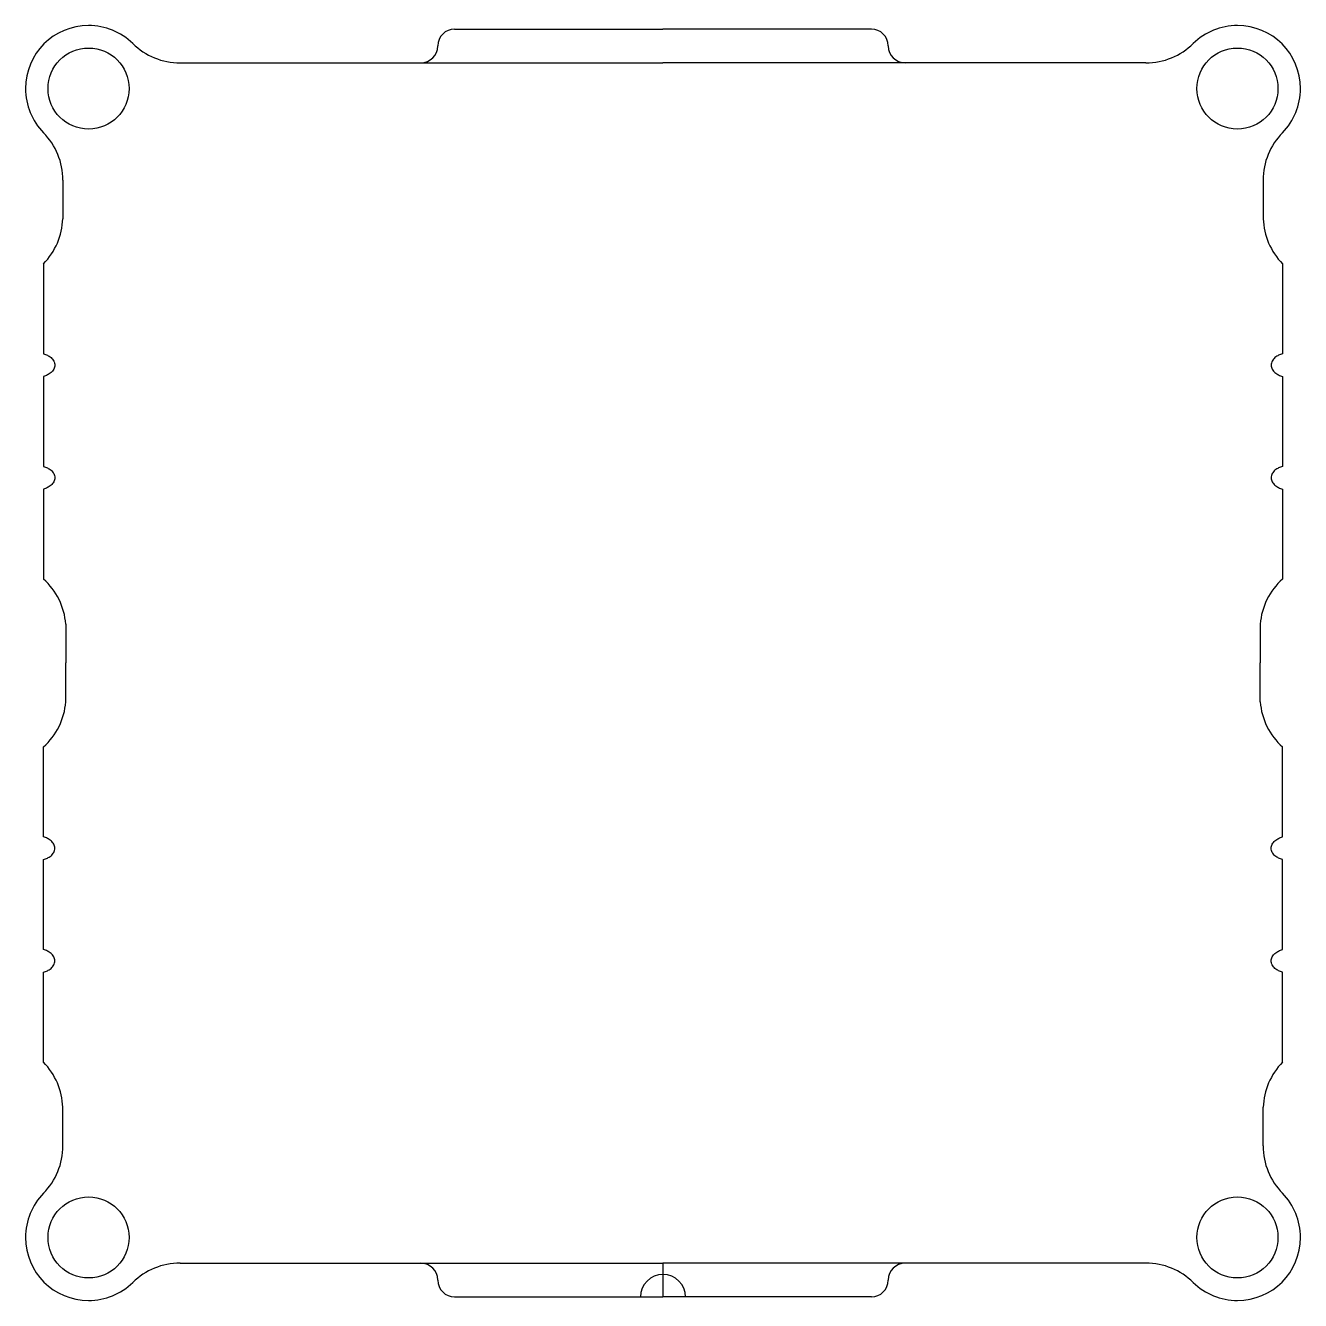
# Model space of a CAD drawing. Extents: x -14.2 to 14.2, y -14.2 to 14.2.
import ezdxf

# ---------------------------------------------------------------- set-up
doc = ezdxf.new("R2010")
doc.units = 0
doc.layers.add('MODELSKETCH_VISIBLE', color=7, linetype='CONTINUOUS')

msp = doc.modelspace()

# ---------------------------------------------------------------- linework, layer by layer
at = {"layer": 'MODELSKETCH_VISIBLE'}
for p, q in [((-4.625, 14.071), (0, 14.071)), ((4.625, 14.071), (0, 14.071)), ((-10.72, 13.321), (0, 13.321)), ((10.72, 13.321), (0, 13.321)), ((-13.321, 10.72), (-13.321, 9.862)), ((13.321, 10.72), (13.321, 9.862)), ((-13.75, 8.862), (-13.75, 6.862)), ((13.75, 8.862), (13.75, 6.862)), ((-13.75, 6.362), (-13.75, 4.362)), ((13.75, 6.362), (13.75, 4.362)), ((-13.75, 3.862), (-13.75, 1.862)), ((13.75, 3.862), (13.75, 1.862)), ((-13.256, 0.862), (-13.256, 0)), ((13.256, 0.862), (13.256, 0)), ((-13.256, -0.862), (-13.256, 0)), ((-13.256, -0.862), (-13.256, 0)), ((13.256, -0.862), (13.256, 0)), ((-13.75, -3.862), (-13.75, -1.862)), ((13.75, -3.862), (13.75, -1.862)), ((-13.75, -6.362), (-13.75, -4.362)), ((13.75, -6.362), (13.75, -4.362)), ((-13.75, -8.862), (-13.75, -6.862)), ((13.75, -8.862), (13.75, -6.862)), ((-13.321, -10.72), (-13.321, -9.862)), ((-13.321, -10.72), (-13.321, -9.862)), ((13.321, -10.72), (13.321, -9.862)), ((-10.72, -13.321), (-5.375, -13.321)), ((-5.375, -13.321), (-5, -13.321)), ((-5, -13.321), (0, -13.321)), ((10.72, -13.321), (0, -13.321)), ((0, -13.321), (0, -14.071)), ((-4.625, -14.071), (0, -14.071)), ((4.625, -14.071), (0, -14.071))]:
    msp.add_line(p, q, dxfattribs=at)
for centre in [(-12.75, 12.75), (12.75, 12.75), (-12.75, -12.75), (12.75, -12.75)]:
    msp.add_circle(centre, 0.9, dxfattribs=at)
for centre, radius, start, end in [((-12.75, 12.75), 1.4, 90, 180), ((-12.75, 12.75), 1.4, 45.5847, 90), ((-4.625, 13.696), 0.375, 90, 180), ((4.625, 13.696), 0.375, 0, 90), ((12.75, 12.75), 1.4, 90, 134.4153), ((12.75, 12.75), 1.4, 0, 90), ((-10.72, 14.821), 1.5, 225.5847, 270), ((-5.375, 13.696), 0.375, 270, 0), ((5.375, 13.696), 0.375, 180, 270), ((10.72, 14.821), 1.5, 270, 314.4153), ((-12.75, 12.75), 1.4, 180, 224.4153), ((12.75, 12.75), 1.4, 315.5847, 0), ((-14.821, 10.72), 1.5, 0, 44.4153), ((14.821, 10.72), 1.5, 135.5847, 180), ((-14.821, 9.913), 1.5, 315.526, 358.0562), ((14.821, 9.913), 1.5, 181.9438, 224.474), ((-14.751, 0.745), 1.5, 4.4796, 48.1395), ((14.751, 0.745), 1.5, 131.8605, 175.5204), ((-14.751, -0.745), 1.5, 311.8605, 355.5204), ((14.751, -0.745), 1.5, 184.4796, 228.1395), ((-14.821, -9.913), 1.5, 1.9438, 44.474), ((14.821, -9.913), 1.5, 135.526, 178.0562), ((-14.821, -10.72), 1.5, 315.5847, 0), ((14.821, -10.72), 1.5, 180, 224.4153), ((-12.75, -12.75), 1.4, 135.5847, 180), ((12.75, -12.75), 1.4, 0, 44.4153), ((-12.75, -12.75), 1.4, 180, 270), ((12.75, -12.75), 1.4, 270, 0), ((-10.72, -14.821), 1.5, 90, 134.4153), ((-5.375, -13.696), 0.375, 0, 90), ((5.375, -13.696), 0.375, 90, 180), ((10.72, -14.821), 1.5, 45.5847, 90), ((-12.75, -12.75), 1.4, 270, 314.4153), ((-4.625, -13.696), 0.375, 180, 270), ((4.625, -13.696), 0.375, 270, 0), ((12.75, -12.75), 1.4, 225.5847, 270)]:
    msp.add_arc(centre, radius, start, end, dxfattribs=at)
for start_param, end_param in [(0, 1.570796), (4.712389, 6.283185)]:
    msp.add_ellipse((0, -14.071), major_axis=(0, 0.5), ratio=1, start_param=start_param, end_param=end_param, dxfattribs=at)
for points in [[(-13.75, 6.862), (-12.75, 6.612), (-13.75, 6.362)], [(13.75, 6.862), (12.75, 6.612), (13.75, 6.362)], [(-13.75, 4.362), (-12.75, 4.112), (-13.75, 3.862)], [(13.75, 4.362), (12.75, 4.112), (13.75, 3.862)], [(-13.75, -4.362), (-12.75, -4.112), (-13.75, -3.862)], [(13.75, -4.362), (12.75, -4.112), (13.75, -3.862)], [(-13.75, -6.862), (-12.75, -6.612), (-13.75, -6.362)], [(13.75, -6.862), (12.75, -6.612), (13.75, -6.362)]]:
    msp.add_rational_spline(points, [1, 0.333333333333, 1], degree=2, dxfattribs=at)

doc.saveas('drawing.dxf')
